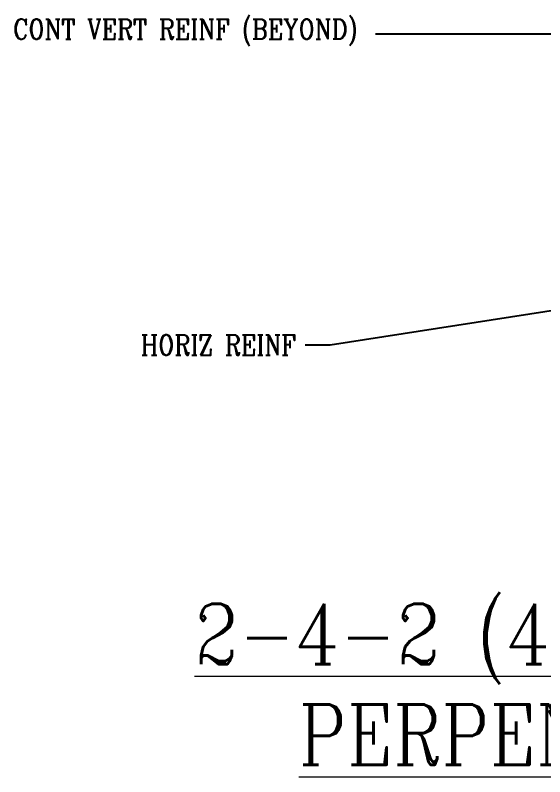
# Model space of a CAD drawing. Header units: inches. Extents: x -56.1 to 22.5, y 200.2 to 292.7.
# Drawn here: x -56.14 to -29.79, y 207.43 to 245.28 of the extents above; entities that cross this region are included whole.
import ezdxf

# ---------------------------------------------------------------- set-up
doc = ezdxf.new("R2010")
doc.units = ezdxf.units.IN
doc.header["$MEASUREMENT"] = 0
doc.layers.add('DIM', color=3, linetype='Continuous', lineweight=13)
doc.styles.add('ARCTEXT', font='arctext.shx', dxfattribs={"width": 0.85})
doc.styles.add('RomanC', font='romanc.shx', dxfattribs={"width": 0.85, "height": 5})
doc.dimstyles.new('ARCTEXT1-4', dxfattribs={"dimtxt": 4, "dimasz": 2, "dimexe": 2, "dimexo": 2, "dimgap": 2, "dimtad": 1, "dimdec": 4, "dimzin": 3, "dimdsep": 46, "dimlunit": 4, "dimtxsty": 'ARCTEXT', "dimblk": 'ARCHTICK', "dimcen": 2, "dimaunit": 1, "dimadec": 0, "dimazin": 0, "dimtfac": 1, "dimtdec": 4, "dimtmove": 2, "dimatfit": 3, "dimldrblk": 'arrow', "dimfxl": 1, "dimtolj": 1, "dimtzin": 0, "dimarcsym": 0})

# ---------------------------------------------------------------- blocks, each defined once
blk = doc.blocks.new('_ArchTick')
at = {"color": 0, "linetype": 'ByBlock', "const_width": 0.15}
blk.add_lwpolyline([(-0.5, -0.5), (0.5, 0.5)], dxfattribs=at)
blk = doc.blocks.new('arrow')
at = {"layer": 'DIM'}
blk.add_hatch(color=253, dxfattribs=at).paths.add_polyline_path([(-2, 0.5), (-2, -0.5), (0, 0)])
at = {"layer": 'DIM', "lineweight": 9}
for points in [[(-2, 0.983), (-2, 0.5), (-2.469, 0.617)], [(0.374, 0.094), (0, 0)], [(0.374, -0.094), (0, 0)], [(-2, -0.983), (-2, -0.5), (-2.469, -0.617)]]:
    blk.add_lwpolyline(points, dxfattribs=at)
at = {"layer": 'DIM', "lineweight": 15}
blk.add_lwpolyline([(0, 0), (-2, -0.5), (-2, 0.5), (0, 0)], dxfattribs=at)

msp = doc.modelspace()

# ---------------------------------------------------------------- texts
at = {"layer": 'DIM', "color": 3, "char_height": 1, "width": 22.68955, "attachment_point": 3, "style": 'RomanC'}
for s, insert in [('CONT VERT REINF (BEYOND) ', (-39.09, 245.094)), ('HORIZ REINF ', (-42.178, 229.392))]:
    msp.add_mtext(s, dxfattribs=dict(at, insert=insert))
at = {"layer": 'DIM', "insert": (-18.972, 216.026), "char_height": 3, "width": 75.01028, "attachment_point": 2, "style": 'RomanC'}
msp.add_mtext('{\\L2-4-2 (4") WALL; STEEL BEAM PERPENDICULAR TO WALL}', dxfattribs=at)

# ---------------------------------------------------------------- leaders
at = {"layer": 'DIM'}
for points in [[(-24.706, 244.348), (-35.173, 244.349), (-38.218, 244.349)], [(-25.121, 231.252), (-40.478, 228.889), (-41.707, 228.889)]]:
    msp.add_leader(points, dimstyle='ARCTEXT1-4', override={"dimasz": 0.5, "dimtad": 0}, dxfattribs=at)

doc.saveas('drawing.dxf')
